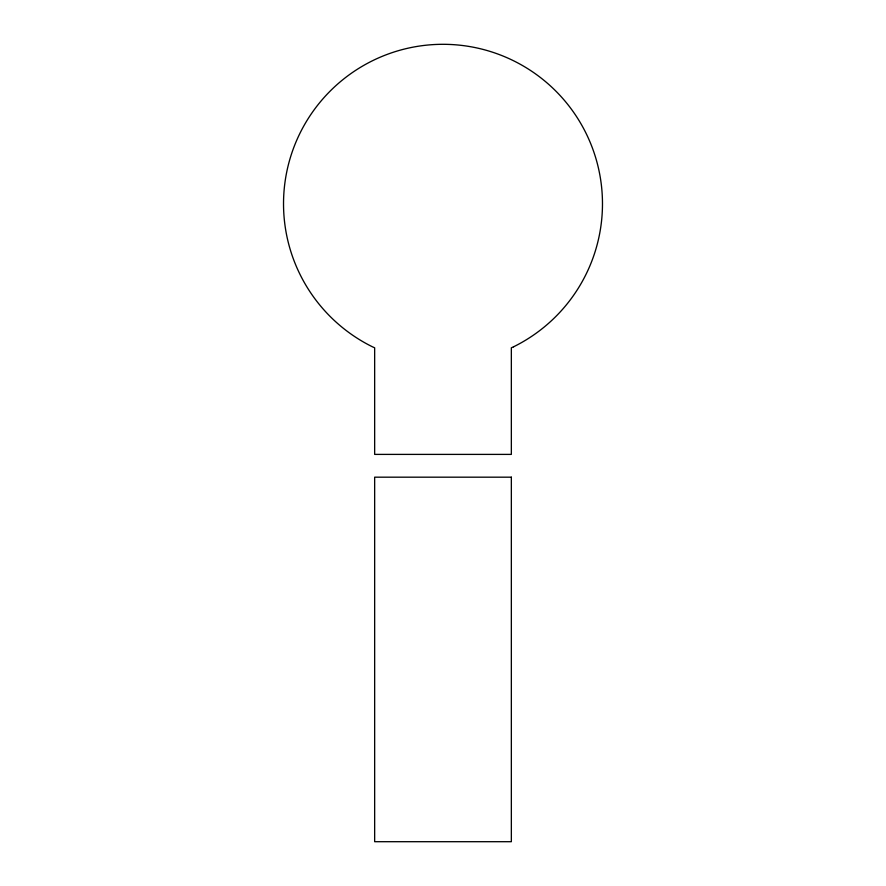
<?xml version="1.0" encoding="UTF-8"?>
<svg xmlns="http://www.w3.org/2000/svg" width="886" height="886" viewBox="0 0 886 886"><rect width="100%" height="100%" fill="white"/><g stroke="black" fill="none" stroke-linecap="round" stroke-linejoin="round"><path stroke-width="1.33" d="M513.537 346.814L511.344 347.799L511.344 454.396L374.656 454.396L374.656 347.799L372.463 346.814A159.48 159.48 0 0 1 318.628 103.961A159.48 159.48 0 0 1 567.372 103.961A159.48 159.48 0 0 1 513.537 346.814M511.344 477.177L374.656 477.177L374.656 841.7L511.344 841.7L511.344 477.177"/></g></svg>
